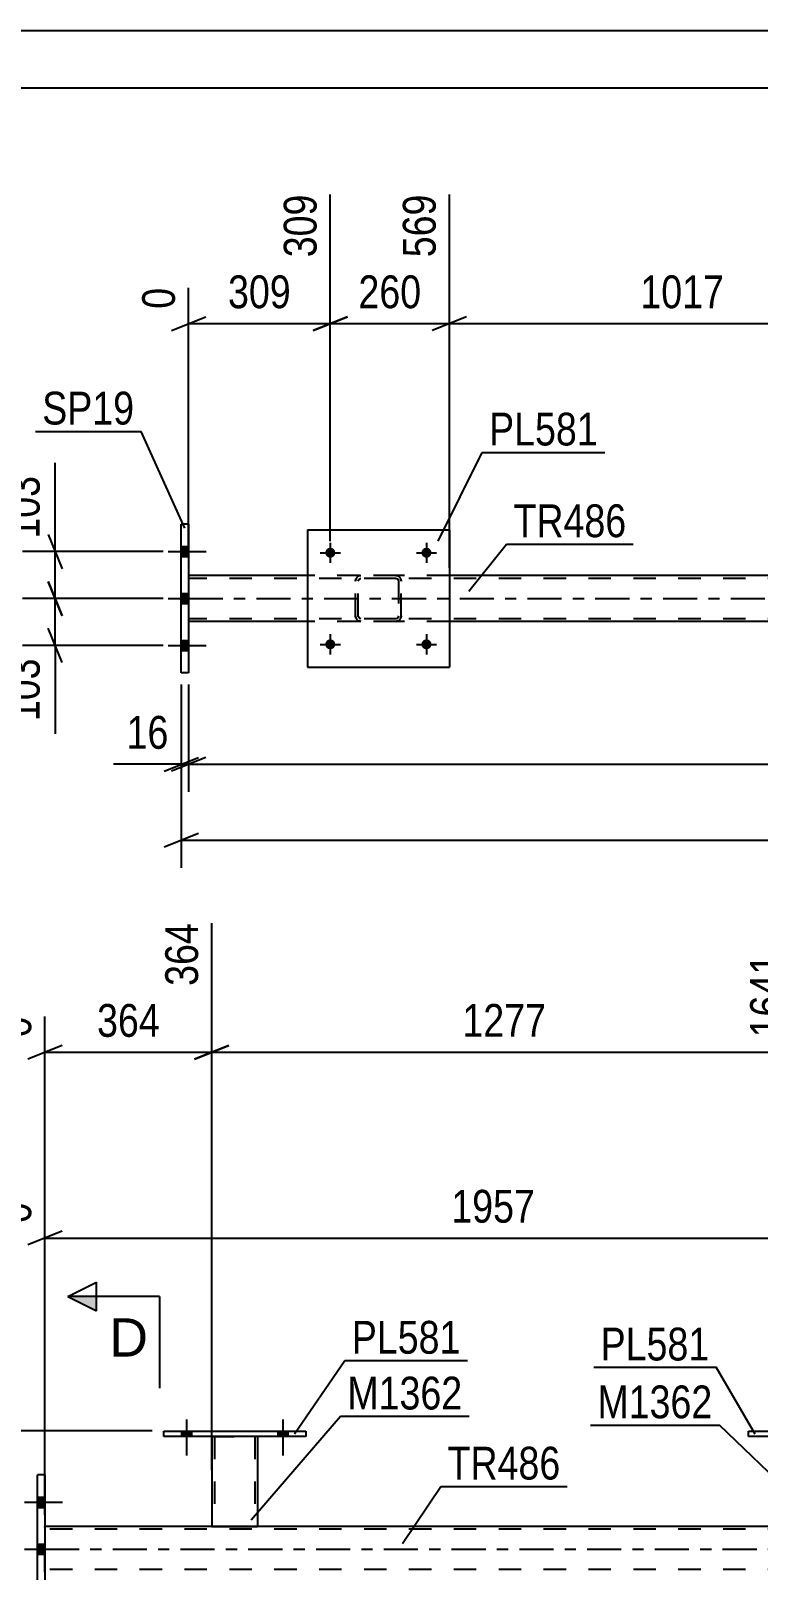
# Model space of a CAD drawing. Header units: millimetres. Extents: x 0 to 841, y 0 to 594.
# Drawn here: x 111 to 174.5, y 459.5 to 594 of the extents above; entities that cross this region are included whole.
import ezdxf

# ---------------------------------------------------------------- set-up
doc = ezdxf.new("R2010")
doc.units = ezdxf.units.MM
doc.linetypes.add('DXK_LINE_DOT2', pattern=[3.9198, 1.9599, -1.9599])
doc.linetypes.add('DXK_LINE_DOT3', pattern=[5.9187, 2.979, -0.9799, 0.9799, -0.9799])
doc.styles.add('Arial', font='ARIAL.TTF', dxfattribs={"height": 0.2})
doc.styles.add('Arial Narrow', font='ARIALN.TTF', dxfattribs={"height": 0.2})

# ---------------------------------------------------------------- blocks, each defined once
blk = doc.blocks.new('Unknown-318893504-1135')
at = {"color": 5, "linetype": 'Continuous'}
for p, q in [((841, 594), (0, 594)), ((836, 589), (5, 589))]:
    blk.add_line(p, q, dxfattribs=at)
blk = doc.blocks.new('Part-318893504-4795 - 4767')
at = {"color": 2, "linetype": 'Continuous'}
for p, q in [((124.75, 550.91), (124.11, 550.91)), ((124.11, 537.91), (124.11, 550.91)), ((124.75, 550.91), (124.75, 537.91)), ((124.75, 537.91), (124.11, 537.91))]:
    blk.add_line(p, q, dxfattribs=at)
blk = doc.blocks.new('Bolt-318893504-4918 - 4767')
at = {"linetype": 'Continuous'}
for points in [[(137.56, 540.41, -1), (136.68, 540.41, -1)], [(145.96, 540.41, -1), (145.08, 540.41, -1)]]:
    blk.add_hatch(color=1, dxfattribs=at).paths.add_polyline_path(points)
at = {"color": 1, "linetype": 'Continuous'}
for p, q in [((137.12, 541.29), (137.12, 539.53)), ((145.52, 541.29), (145.52, 539.53)), ((136.24, 540.41), (138, 540.41)), ((144.64, 540.41), (146.4, 540.41))]:
    blk.add_line(p, q, dxfattribs=at)
blk = doc.blocks.new('Part-318893504-4893 - 4767')
at = {"color": 7, "linetype": 'DXK_LINE_DOT2'}
for p, q in [((139.32, 545.93), (139.35, 546.12)), ((139.35, 546.12), (139.32, 545.93)), ((139.32, 542.89), (139.32, 545.93)), ((139.56, 545.93), (139.58, 546.02)), ((139.56, 542.89), (139.56, 545.93)), ((139.58, 546.02), (139.63, 546.1)), ((139.61, 546.38), (139.8, 546.41)), ((139.8, 546.41), (139.61, 546.38)), ((139.63, 546.1), (139.71, 546.15)), ((139.71, 546.15), (139.8, 546.17)), ((142.84, 546.41), (139.8, 546.41)), ((142.84, 546.17), (139.8, 546.17)), ((142.84, 546.41), (143.02, 546.38)), ((143.02, 546.38), (142.84, 546.41)), ((142.84, 546.17), (142.93, 546.15)), ((142.93, 546.15), (143.01, 546.1)), ((143.01, 546.1), (143.06, 546.02)), ((143.06, 546.02), (143.08, 545.93)), ((143.08, 545.93), (143.08, 542.89)), ((143.28, 546.12), (143.32, 545.93)), ((143.32, 545.93), (143.28, 546.12)), ((143.32, 542.89), (143.32, 545.93)), ((139.35, 542.71), (139.32, 542.89)), ((139.32, 542.89), (139.35, 542.71)), ((139.58, 542.8), (139.56, 542.89)), ((139.63, 542.72), (139.58, 542.8)), ((139.8, 542.41), (139.61, 542.45)), ((139.61, 542.45), (139.8, 542.41)), ((139.71, 542.67), (139.63, 542.72)), ((139.8, 542.65), (139.71, 542.67)), ((142.84, 542.65), (139.8, 542.65)), ((142.84, 542.41), (139.8, 542.41)), ((142.93, 542.67), (142.84, 542.65)), ((143.02, 542.45), (142.84, 542.41)), ((142.84, 542.41), (143.02, 542.45)), ((143.01, 542.72), (142.93, 542.67)), ((143.06, 542.8), (143.01, 542.72)), ((143.08, 542.89), (143.06, 542.8)), ((143.32, 542.89), (143.28, 542.71)), ((143.28, 542.71), (143.32, 542.89))]:
    blk.add_line(p, q, dxfattribs=at)
for centre, start, end in [((139.8, 545.93), 112.5, 157.5), ((139.8, 545.93), 112.5, 157.5), ((142.84, 545.93), 22.5, 67.5), ((142.84, 545.93), 22.5, 67.5), ((139.8, 542.89), 202.5, 247.5), ((139.8, 542.89), 202.5, 247.5), ((142.84, 542.89), 292.5, 337.5), ((142.84, 542.89), 292.5, 337.5)]:
    blk.add_arc(centre, 0.48, start, end, dxfattribs=at)
blk = doc.blocks.new('Part-318893504-4892 - 4767')
at = {"color": 2, "linetype": 'Continuous'}
for p, q in [((135.12, 550.41), (135.12, 538.41)), ((135.12, 550.41), (147.52, 550.41)), ((147.52, 550.41), (147.52, 538.41)), ((135.12, 538.41), (147.52, 538.41))]:
    blk.add_line(p, q, dxfattribs=at)
blk = doc.blocks.new('Bolt-318893504-4919 - 4767')
at = {"linetype": 'Continuous'}
for points in [[(137.56, 548.41, -1), (136.68, 548.41, -1)], [(145.96, 548.41, -1), (145.08, 548.41, -1)]]:
    blk.add_hatch(color=1, dxfattribs=at).paths.add_polyline_path(points)
at = {"color": 1, "linetype": 'Continuous'}
for p, q in [((137.12, 549.29), (137.12, 547.53)), ((145.52, 549.29), (145.52, 547.53)), ((136.24, 548.41), (138, 548.41)), ((144.64, 548.41), (146.4, 548.41))]:
    blk.add_line(p, q, dxfattribs=at)
blk = doc.blocks.new('Bolt-318893504-4940 - 4767')
at = {"linetype": 'Continuous'}
for points in [[(124.75, 548.07), (124.75, 548.95), (124.11, 548.95), (124.11, 548.07)], [(124.75, 548.07), (124.75, 548.95), (124.11, 548.95), (124.11, 548.07)], [(124.75, 548.07), (124.75, 548.95), (124.11, 548.95), (124.11, 548.07)], [(124.75, 543.97), (124.75, 544.85), (124.11, 544.85), (124.11, 543.97)], [(124.75, 543.97), (124.75, 544.85), (124.11, 544.85), (124.11, 543.97)], [(124.75, 539.87), (124.75, 540.75), (124.11, 540.75), (124.11, 539.87)], [(124.75, 539.87), (124.75, 540.75), (124.11, 540.75), (124.11, 539.87)], [(124.75, 539.87), (124.75, 540.75), (124.11, 540.75), (124.11, 539.87)]]:
    blk.add_hatch(color=1, dxfattribs=at).paths.add_polyline_path(points)
at = {"color": 1, "linetype": 'Continuous'}
for p, q in [((124.11, 548.95), (124.75, 548.95)), ((124.11, 548.95), (124.75, 548.95)), ((124.11, 548.95), (124.75, 548.95)), ((122.95, 548.51), (126.27, 548.51)), ((122.95, 548.51), (126.27, 548.51)), ((122.95, 548.51), (126.27, 548.51)), ((124.11, 548.07), (124.75, 548.07)), ((124.11, 548.07), (124.75, 548.07)), ((124.11, 548.07), (124.75, 548.07)), ((124.11, 544.85), (124.75, 544.85)), ((124.11, 544.85), (124.75, 544.85)), ((122.95, 544.41), (126.27, 544.41)), ((122.95, 544.41), (126.27, 544.41)), ((124.11, 543.97), (124.75, 543.97)), ((124.11, 543.97), (124.75, 543.97)), ((124.11, 540.75), (124.75, 540.75)), ((124.11, 540.75), (124.75, 540.75)), ((124.11, 540.75), (124.75, 540.75)), ((122.95, 540.31), (126.27, 540.31)), ((122.95, 540.31), (126.27, 540.31)), ((122.95, 540.31), (126.27, 540.31)), ((124.11, 539.87), (124.75, 539.87)), ((124.11, 539.87), (124.75, 539.87)), ((124.11, 539.87), (124.75, 539.87))]:
    blk.add_line(p, q, dxfattribs=at)
blk = doc.blocks.new('Part-318893504-4945 - 4767')
at = {"color": 2, "linetype": 'Continuous'}
for p, q in [((135.12, 546.41), (124.75, 546.41)), ((186.2, 546.41), (147.52, 546.41)), ((135.12, 542.41), (124.75, 542.41)), ((186.2, 542.41), (147.52, 542.41))]:
    blk.add_line(p, q, dxfattribs=at)
at = {"color": 7, "linetype": 'DXK_LINE_DOT2'}
for p, q in [((124.75, 546.41), (124.75, 542.41)), ((726.08, 546.17), (124.75, 546.17)), ((147.52, 546.41), (135.12, 546.41)), ((726.08, 542.65), (124.75, 542.65)), ((147.52, 542.41), (135.12, 542.41))]:
    blk.add_line(p, q, dxfattribs=at)
at = {"color": 7, "linetype": 'DXK_LINE_DOT3'}
blk.add_line((124.75, 544.41), (726.08, 544.41), dxfattribs=at)
blk = doc.blocks.new('Part-318893504-3334 - 3250')
at = {"color": 2, "linetype": 'Continuous'}
for p, q in [((173.65, 471.69), (186.05, 471.69)), ((173.65, 471.21), (173.65, 471.69)), ((186.05, 471.21), (173.65, 471.21)), ((186.05, 471.69), (186.05, 471.21))]:
    blk.add_line(p, q, dxfattribs=at)
blk = doc.blocks.new('Part-318893504-3426 - 3250')
at = {"color": 2, "linetype": 'Continuous'}
for p, q in [((122.57, 471.69), (134.97, 471.69)), ((122.57, 471.21), (122.57, 471.69)), ((134.97, 471.21), (122.57, 471.21)), ((134.97, 471.69), (134.97, 471.21))]:
    blk.add_line(p, q, dxfattribs=at)
blk = doc.blocks.new('Bolt-318893504-3438 - 3250')
at = {"linetype": 'Continuous'}
for points in [[(124.13, 471.21), (125.01, 471.21), (125.01, 471.69), (124.13, 471.69)], [(132.53, 471.21), (133.41, 471.21), (133.41, 471.69), (132.53, 471.69)]]:
    blk.add_hatch(color=1, dxfattribs=at).paths.add_polyline_path(points)
at = {"color": 1, "linetype": 'Continuous'}
for p, q in [((124.57, 472.69), (124.57, 469.57)), ((132.97, 472.69), (132.97, 469.57)), ((124.13, 471.69), (124.13, 471.21)), ((125.01, 471.69), (125.01, 471.21)), ((132.53, 471.69), (132.53, 471.21)), ((133.41, 471.69), (133.41, 471.21))]:
    blk.add_line(p, q, dxfattribs=at)
blk = doc.blocks.new('Bolt-318893504-3465 - 3250')
at = {"linetype": 'Continuous'}
for points in [[(124.13, 471.21), (125.01, 471.21), (125.01, 471.69), (124.13, 471.69)], [(132.53, 471.21), (133.41, 471.21), (133.41, 471.69), (132.53, 471.69)]]:
    blk.add_hatch(color=1, dxfattribs=at).paths.add_polyline_path(points)
at = {"color": 1, "linetype": 'Continuous'}
for p, q in [((124.57, 472.69), (124.57, 469.57)), ((132.97, 472.69), (132.97, 469.57)), ((124.13, 471.69), (124.13, 471.21)), ((125.01, 471.69), (125.01, 471.21)), ((132.53, 471.69), (132.53, 471.21)), ((133.41, 471.69), (133.41, 471.21))]:
    blk.add_line(p, q, dxfattribs=at)
blk = doc.blocks.new('Part-318893504-3489 - 3250')
at = {"color": 2, "linetype": 'Continuous'}
for p, q in [((126.77, 471.21), (126.77, 463.37)), ((130.77, 471.21), (130.77, 463.37)), ((126.77, 463.37), (130.77, 463.37))]:
    blk.add_line(p, q, dxfattribs=at)
at = {"color": 7, "linetype": 'DXK_LINE_DOT2'}
for p, q in [((126.77, 471.21), (130.77, 471.21)), ((126.77, 471.21), (126.77, 471.21)), ((126.77, 471.21), (126.77, 471.21)), ((127.01, 471.21), (127.01, 463.37)), ((130.53, 471.21), (130.53, 463.37)), ((130.77, 471.21), (130.77, 471.21)), ((130.77, 471.21), (130.77, 471.21)), ((130.52, 463.37), (130.48, 463.37)), ((130.48, 463.37), (130.52, 463.37)), ((130.53, 463.37), (130.52, 463.37)), ((130.52, 463.37), (130.53, 463.37))]:
    blk.add_line(p, q, dxfattribs=at)
blk = doc.blocks.new('Part-318893504-3517 - 3250')
at = {"color": 2, "linetype": 'Continuous'}
for p, q in [((112.2, 467.87), (111.56, 467.87)), ((111.56, 454.87), (111.56, 467.87)), ((112.2, 467.87), (112.2, 454.87)), ((112.2, 454.87), (111.56, 454.87))]:
    blk.add_line(p, q, dxfattribs=at)
blk = doc.blocks.new('Part-318893504-3659 - 3250')
at = {"color": 2, "linetype": 'Continuous'}
blk.add_line((433.26, 463.37), (112.2, 463.37), dxfattribs=at)
at = {"color": 7, "linetype": 'DXK_LINE_DOT2'}
for p, q in [((112.2, 459.37), (112.2, 463.37)), ((726.08, 463.13), (112.2, 463.13)), ((726.08, 459.61), (112.2, 459.61))]:
    blk.add_line(p, q, dxfattribs=at)
at = {"color": 7, "linetype": 'DXK_LINE_DOT3'}
blk.add_line((112.2, 461.37), (726.08, 461.37), dxfattribs=at)
blk = doc.blocks.new('Bolt-318893504-3594 - 3250')
at = {"linetype": 'Continuous'}
for points in [[(112.2, 465.03), (112.2, 465.91), (111.56, 465.91), (111.56, 465.03)], [(112.2, 465.03), (112.2, 465.91), (111.56, 465.91), (111.56, 465.03)], [(112.2, 465.03), (112.2, 465.91), (111.56, 465.91), (111.56, 465.03)], [(112.2, 460.93), (112.2, 461.81), (111.56, 461.81), (111.56, 460.93)], [(112.2, 460.93), (112.2, 461.81), (111.56, 461.81), (111.56, 460.93)], [(112.2, 456.83), (112.2, 457.71), (111.56, 457.71), (111.56, 456.83)], [(112.2, 456.83), (112.2, 457.71), (111.56, 457.71), (111.56, 456.83)], [(112.2, 456.83), (112.2, 457.71), (111.56, 457.71), (111.56, 456.83)]]:
    blk.add_hatch(color=1, dxfattribs=at).paths.add_polyline_path(points)
at = {"color": 1, "linetype": 'Continuous'}
for p, q in [((110.4, 465.47), (113.72, 465.47)), ((110.4, 465.47), (113.72, 465.47)), ((110.4, 465.47), (113.72, 465.47)), ((111.56, 465.91), (112.2, 465.91)), ((111.56, 465.91), (112.2, 465.91)), ((111.56, 465.91), (112.2, 465.91)), ((111.56, 465.03), (112.2, 465.03)), ((111.56, 465.03), (112.2, 465.03)), ((111.56, 465.03), (112.2, 465.03)), ((110.4, 461.37), (113.72, 461.37)), ((110.4, 461.37), (113.72, 461.37)), ((111.56, 461.81), (112.2, 461.81)), ((111.56, 461.81), (112.2, 461.81)), ((111.56, 460.93), (112.2, 460.93)), ((111.56, 460.93), (112.2, 460.93)), ((110.4, 457.27), (113.72, 457.27)), ((110.4, 457.27), (113.72, 457.27)), ((110.4, 457.27), (113.72, 457.27)), ((111.56, 457.71), (112.2, 457.71)), ((111.56, 457.71), (112.2, 457.71)), ((111.56, 457.71), (112.2, 457.71)), ((111.56, 456.83), (112.2, 456.83)), ((111.56, 456.83), (112.2, 456.83)), ((111.56, 456.83), (112.2, 456.83))]:
    blk.add_line(p, q, dxfattribs=at)
blk = doc.blocks.new('StraightDimension-318893504-5051 - 4767')
at = {"color": 7, "linetype": 'Continuous'}
for p, q in [((112.49, 545.91), (113.69, 542.91)), ((122.52, 544.41), (110.24, 544.41)), ((113.09, 540.31), (113.09, 544.41)), ((113.69, 538.81), (112.49, 541.81)), ((122.52, 540.31), (110.24, 540.31)), ((113.09, 540.31), (113.09, 532.58)), ((113.09, 540.31), (113.09, 532.58))]:
    blk.add_line(p, q, dxfattribs=at)
at = {"color": 0}
blk.add_wipeout([(112.34, 539.79), (108.14, 539.79), (108.14, 533.1), (112.34, 533.1)], dxfattribs=at)
at = {"color": 3, "style": 'Arial Narrow'}
blk.add_text('103', height=2.863, rotation=90.0002, dxfattribs=at).set_placement((111.74, 533.7))
blk = doc.blocks.new('StraightDimension-318893504-5064 - 4767')
at = {"color": 7, "linetype": 'Continuous'}
for p, q in [((113.09, 548.51), (113.09, 556.25)), ((113.09, 548.51), (113.09, 556.25)), ((112.49, 550.01), (113.69, 547.01)), ((122.52, 548.51), (110.24, 548.51)), ((113.09, 544.41), (113.09, 548.51)), ((113.69, 542.91), (112.49, 545.91)), ((122.52, 544.41), (110.24, 544.41))]:
    blk.add_line(p, q, dxfattribs=at)
at = {"color": 0}
blk.add_wipeout([(112.34, 555.72), (108.14, 555.72), (108.14, 549.04), (112.34, 549.04)], dxfattribs=at)
at = {"color": 3, "style": 'Arial Narrow'}
blk.add_text('103', height=2.863, rotation=90.0002, dxfattribs=at).set_placement((111.74, 549.64))
blk = doc.blocks.new('StraightDimension-318893504-5585 - 4767')
at = {"color": 7, "linetype": 'Continuous'}
for p, q in [((124.11, 536.91), (124.11, 520.9)), ((125.61, 523.9), (122.61, 522.7)), ((124.11, 523.3), (763.84, 523.3))]:
    blk.add_line(p, q, dxfattribs=at)
blk = doc.blocks.new('StraightDimension-318893504-8403 - 4767')
at = {"color": 7, "linetype": 'Continuous'}
for p, q in [((124.75, 536.91), (124.75, 527.54)), ((126.25, 530.54), (123.25, 529.34)), ((124.75, 529.94), (763.2, 529.94))]:
    blk.add_line(p, q, dxfattribs=at)
blk = doc.blocks.new('StraightDimension-318893504-8404 - 4767')
at = {"color": 7, "linetype": 'Continuous'}
for p, q in [((124.11, 536.91), (124.11, 527.54)), ((124.75, 536.91), (124.75, 527.54)), ((124.11, 529.94), (118.2, 529.94)), ((124.11, 529.94), (118.2, 529.94)), ((122.61, 529.34), (125.61, 530.54)), ((126.25, 530.54), (123.25, 529.34)), ((124.11, 529.94), (124.75, 529.94))]:
    blk.add_line(p, q, dxfattribs=at)
at = {"color": 0}
blk.add_wipeout([(123.58, 530.69), (123.58, 534.89), (118.73, 534.89), (118.73, 530.69)], dxfattribs=at)
at = {"color": 3, "style": 'Arial Narrow'}
blk.add_text('16', height=2.863, dxfattribs=at).set_placement((119.33, 531.29))
blk = doc.blocks.new('StraightDimension-318893504-9095 - 4767')
at = {"color": 7, "linetype": 'Continuous'}
for p, q in [((147.52, 547.09), (147.52, 579.7)), ((188.2, 549.41), (188.2, 577.03)), ((149.02, 569.02), (146.02, 567.82)), ((186.7, 567.82), (189.7, 569.02)), ((147.52, 568.42), (188.2, 568.42))]:
    blk.add_line(p, q, dxfattribs=at)
at = {"color": 0}
blk.add_wipeout([(172.11, 569.17), (172.11, 573.37), (163.6, 573.37), (163.6, 569.17)], dxfattribs=at)
at = {"color": 3, "style": 'Arial Narrow'}
blk.add_text('1017', height=2.863, dxfattribs=at).set_placement((164.2, 569.77))
at = {"color": 0, "linetype": 'Continuous'}
blk.add_wipeout([(187.6, 577.63), (183.4, 577.63), (183.4, 569.12), (187.6, 569.12)], dxfattribs=at)
at = {"color": 3, "linetype": 'Continuous', "style": 'Arial Narrow'}
blk.add_text('1586', height=2.863, rotation=90.0002, dxfattribs=at).set_placement((187, 569.72))
blk = doc.blocks.new('StraightDimension-318893504-9096 - 4767')
at = {"color": 7, "linetype": 'Continuous'}
for p, q in [((137.12, 549.41), (137.12, 579.7)), ((147.52, 547.09), (147.52, 579.7)), ((135.62, 567.82), (138.62, 569.02)), ((149.02, 569.02), (146.02, 567.82)), ((137.12, 568.42), (147.52, 568.42))]:
    blk.add_line(p, q, dxfattribs=at)
at = {"color": 0}
blk.add_wipeout([(145.66, 569.17), (145.66, 573.37), (138.98, 573.37), (138.98, 569.17)], dxfattribs=at)
at = {"color": 3, "style": 'Arial Narrow'}
blk.add_text('260', height=2.863, dxfattribs=at).set_placement((139.58, 569.77))
at = {"color": 0, "linetype": 'Continuous'}
blk.add_wipeout([(146.92, 580.3), (142.72, 580.3), (142.72, 573.62), (146.92, 573.62)], dxfattribs=at)
at = {"color": 3, "linetype": 'Continuous', "style": 'Arial Narrow'}
blk.add_text('569', height=2.863, rotation=90.0002, dxfattribs=at).set_placement((146.32, 574.22))
blk = doc.blocks.new('StraightDimension-318893504-9097 - 4767')
at = {"color": 7, "linetype": 'Continuous'}
for p, q in [((137.12, 549.41), (137.12, 579.7)), ((124.75, 548.02), (124.75, 571.54)), ((123.25, 567.82), (126.25, 569.02)), ((138.62, 569.02), (135.62, 567.82)), ((124.75, 568.42), (137.12, 568.42))]:
    blk.add_line(p, q, dxfattribs=at)
at = {"color": 0}
blk.add_wipeout([(134.28, 569.17), (134.28, 573.37), (127.59, 573.37), (127.59, 569.17)], dxfattribs=at)
at = {"color": 3, "style": 'Arial Narrow'}
blk.add_text('309', height=2.863, dxfattribs=at).set_placement((128.19, 569.77))
at = {"color": 0, "linetype": 'Continuous'}
for points in [[(136.52, 580.3), (132.32, 580.3), (132.32, 573.62), (136.52, 573.62)], [(124.15, 572.14), (119.95, 572.14), (119.95, 569.12), (124.15, 569.12)]]:
    blk.add_wipeout(points, dxfattribs=at)
at = {"color": 3, "linetype": 'Continuous', "style": 'Arial Narrow'}
for s, height, p in [('309', 2.863, (135.92, 574.22)), ('0', 2.86, (123.55, 569.72))]:
    blk.add_text(s, height=height, rotation=90.0002, dxfattribs=at).set_placement(p)
blk = doc.blocks.new('StraightDimension-318893504-12231 - 3250')
at = {"color": 7, "linetype": 'Continuous'}
for p, q in [((190.48, 460.37), (190.48, 497.16)), ((112.2, 464.37), (112.2, 491.68)), ((113.7, 489.15), (110.7, 487.95)), ((112.2, 488.55), (190.48, 488.55)), ((188.98, 487.95), (191.98, 489.15))]:
    blk.add_line(p, q, dxfattribs=at)
at = {"color": 0}
blk.add_wipeout([(155.6, 489.3), (155.6, 493.5), (147.09, 493.5), (147.09, 489.3)], dxfattribs=at)
at = {"color": 3, "style": 'Arial Narrow'}
blk.add_text('1957', height=2.863, dxfattribs=at).set_placement((147.69, 489.9))
at = {"color": 0, "linetype": 'Continuous'}
for points in [[(189.88, 497.76), (185.68, 497.76), (185.68, 489.25), (189.88, 489.25)], [(111.6, 492.28), (107.4, 492.28), (107.4, 489.25), (111.6, 489.25)]]:
    blk.add_wipeout(points, dxfattribs=at)
at = {"color": 3, "linetype": 'Continuous', "style": 'Arial Narrow'}
for s, height, p in [('1957', 2.863, (189.28, 489.85)), ('0', 2.86, (111, 489.85))]:
    blk.add_text(s, height=height, rotation=90.0002, dxfattribs=at).set_placement(p)
blk = doc.blocks.new('StraightDimension-318893504-4347 - 3250')
at = {"color": 7, "linetype": 'Continuous'}
blk.add_line((121.57, 471.7), (65.37, 471.7), dxfattribs=at)
blk = doc.blocks.new('StraightDimension-318893504-7974 - 3250')
at = {"color": 7, "linetype": 'Continuous'}
for p, q in [((126.77, 468.29), (126.77, 516.06)), ((177.85, 472.21), (177.85, 513.39)), ((128.27, 505.38), (125.27, 504.18)), ((126.77, 504.78), (177.85, 504.78)), ((176.35, 504.18), (179.35, 505.38))]:
    blk.add_line(p, q, dxfattribs=at)
at = {"color": 0}
blk.add_wipeout([(156.57, 505.53), (156.57, 509.73), (148.06, 509.73), (148.06, 505.53)], dxfattribs=at)
at = {"color": 3, "style": 'Arial Narrow'}
blk.add_text('1277', height=2.863, dxfattribs=at).set_placement((148.66, 506.13))
at = {"color": 0, "linetype": 'Continuous'}
blk.add_wipeout([(177.25, 513.99), (173.05, 513.99), (173.05, 505.48), (177.25, 505.48)], dxfattribs=at)
at = {"color": 3, "linetype": 'Continuous', "style": 'Arial Narrow'}
blk.add_text('1641', height=2.863, rotation=90.0002, dxfattribs=at).set_placement((176.65, 506.08))
blk = doc.blocks.new('StraightDimension-318893504-7975 - 3250')
at = {"color": 7, "linetype": 'Continuous'}
for p, q in [((126.77, 468.29), (126.77, 516.06)), ((112.2, 464.37), (112.2, 507.91)), ((113.7, 505.38), (110.7, 504.18)), ((112.2, 504.78), (126.77, 504.78)), ((125.27, 504.18), (128.27, 505.38))]:
    blk.add_line(p, q, dxfattribs=at)
at = {"color": 0}
blk.add_wipeout([(122.83, 505.53), (122.83, 509.73), (116.15, 509.73), (116.15, 505.53)], dxfattribs=at)
at = {"color": 3, "style": 'Arial Narrow'}
blk.add_text('364', height=2.863, dxfattribs=at).set_placement((116.75, 506.13))
at = {"color": 0, "linetype": 'Continuous'}
for points in [[(126.17, 516.66), (121.97, 516.66), (121.97, 509.98), (126.17, 509.98)], [(111.6, 508.51), (107.4, 508.51), (107.4, 505.48), (111.6, 505.48)]]:
    blk.add_wipeout(points, dxfattribs=at)
at = {"color": 3, "linetype": 'Continuous', "style": 'Arial Narrow'}
for s, height, p in [('364', 2.863, (125.57, 510.58)), ('0', 2.86, (111, 506.08))]:
    blk.add_text(s, height=height, rotation=90.0002, dxfattribs=at).set_placement(p)
blk = doc.blocks.new('Mark-318893504-4888 - 4767')
at = {"color": 0}
blk.add_wipeout([(160.49, 557.78), (160.49, 560.78), (150.99, 560.78), (150.99, 557.78)], dxfattribs=at)
blk.add_wipeout([(160.49, 557.78), (160.49, 560.78), (150.99, 560.78), (150.99, 557.78)], dxfattribs=at)
at = {"color": 30, "linetype": 'Continuous'}
for p, q in [((146.53, 549.41), (150.39, 557.18)), ((150.39, 557.18), (161.09, 557.18))]:
    blk.add_line(p, q, dxfattribs=at)
at = {"color": 3, "style": 'Arial Narrow'}
blk.add_text('PL581', height=2.863, dxfattribs=at).set_placement((150.99, 557.78))
blk = doc.blocks.new('Mark-318893504-4791 - 4767')
at = {"color": 0}
blk.add_wipeout([(120, 559.61), (120, 562.61), (111.96, 562.61), (111.96, 559.61)], dxfattribs=at)
blk.add_wipeout([(120, 559.61), (120, 562.61), (111.96, 562.61), (111.96, 559.61)], dxfattribs=at)
at = {"color": 30, "linetype": 'Continuous'}
for p in [(111.36, 559.01), (124.43, 550.55)]:
    blk.add_line(p, (120.6, 559.01), dxfattribs=at)
at = {"color": 3, "style": 'Arial Narrow'}
blk.add_text('SP19', height=2.863, dxfattribs=at).set_placement((111.96, 559.61))
blk = doc.blocks.new('Mark-318893504-4941 - 4767')
at = {"color": 0}
blk.add_wipeout([(162.98, 549.77), (162.98, 552.77), (153.12, 552.77), (153.12, 549.77)], dxfattribs=at)
blk.add_wipeout([(162.98, 549.77), (162.98, 552.77), (153.12, 552.77), (153.12, 549.77)], dxfattribs=at)
at = {"color": 30, "linetype": 'Continuous'}
for p, q in [((149.21, 545.06), (152.52, 549.17)), ((152.52, 549.17), (163.58, 549.17))]:
    blk.add_line(p, q, dxfattribs=at)
at = {"color": 3, "style": 'Arial Narrow'}
blk.add_text('TR486', height=2.863, dxfattribs=at).set_placement((153.12, 549.77))
blk = doc.blocks.new('Mark-318893504-3325 - 3250')
at = {"color": 0}
blk.add_wipeout([(170.5, 472.81), (170.5, 475.81), (160.45, 475.81), (160.45, 472.81)], dxfattribs=at)
blk.add_wipeout([(170.5, 472.81), (170.5, 475.81), (160.45, 475.81), (160.45, 472.81)], dxfattribs=at)
at = {"color": 30, "linetype": 'Continuous'}
for p in [(159.85, 472.21), (179.16, 464.46)]:
    blk.add_line(p, (171.1, 472.21), dxfattribs=at)
at = {"color": 3, "style": 'Arial Narrow'}
blk.add_text('M1362', height=2.863, dxfattribs=at).set_placement((160.45, 472.81))
blk = doc.blocks.new('Mark-318893504-3330 - 3250')
at = {"color": 0}
blk.add_wipeout([(170.23, 477.86), (170.23, 480.86), (160.73, 480.86), (160.73, 477.86)], dxfattribs=at)
blk.add_wipeout([(170.23, 477.86), (170.23, 480.86), (160.73, 480.86), (160.73, 477.86)], dxfattribs=at)
at = {"color": 30, "linetype": 'Continuous'}
for p in [(160.13, 477.26), (174.23, 471.41)]:
    blk.add_line(p, (170.83, 477.26), dxfattribs=at)
at = {"color": 3, "style": 'Arial Narrow'}
blk.add_text('PL581', height=2.863, dxfattribs=at).set_placement((160.73, 477.86))
blk = doc.blocks.new('Mark-318893504-3422 - 3250')
at = {"color": 0}
blk.add_wipeout([(148.51, 478.45), (148.51, 481.45), (139, 481.45), (139, 478.45)], dxfattribs=at)
blk.add_wipeout([(148.51, 478.45), (148.51, 481.45), (139, 481.45), (139, 478.45)], dxfattribs=at)
at = {"color": 30, "linetype": 'Continuous'}
for p, q in [((134, 471.44), (138.4, 477.85)), ((138.4, 477.85), (149.11, 477.85))]:
    blk.add_line(p, q, dxfattribs=at)
at = {"color": 3, "style": 'Arial Narrow'}
blk.add_text('PL581', height=2.863, dxfattribs=at).set_placement((139, 478.45))
blk = doc.blocks.new('Mark-318893504-3485 - 3250')
at = {"color": 0}
blk.add_wipeout([(148.66, 473.58), (148.66, 476.58), (138.61, 476.58), (138.61, 473.58)], dxfattribs=at)
blk.add_wipeout([(148.66, 473.58), (148.66, 476.58), (138.61, 476.58), (138.61, 473.58)], dxfattribs=at)
at = {"color": 30, "linetype": 'Continuous'}
for p, q in [((130.21, 463.94), (138.01, 472.98)), ((138.01, 472.98), (149.26, 472.98))]:
    blk.add_line(p, q, dxfattribs=at)
at = {"color": 3, "style": 'Arial Narrow'}
blk.add_text('M1362', height=2.863, dxfattribs=at).set_placement((138.61, 473.58))
blk = doc.blocks.new('Mark-318893504-3655 - 3250')
at = {"color": 0}
blk.add_wipeout([(157.22, 467.46), (157.22, 470.46), (147.36, 470.46), (147.36, 467.46)], dxfattribs=at)
blk.add_wipeout([(157.22, 467.46), (157.22, 470.46), (147.36, 470.46), (147.36, 467.46)], dxfattribs=at)
at = {"color": 30, "linetype": 'Continuous'}
for p, q in [((143.44, 461.87), (146.76, 466.86)), ((146.76, 466.86), (157.82, 466.86))]:
    blk.add_line(p, q, dxfattribs=at)
at = {"color": 3, "style": 'Arial Narrow'}
blk.add_text('TR486', height=2.863, dxfattribs=at).set_placement((147.36, 467.46))
blk = doc.blocks.new('SectionMark-318893504-4685 - 3250')
at = {"linetype": 'Continuous'}
for points in [[(116.7, 483.45), (116.7, 482.2), (114.2, 483.45)], [(116.7, 449.19), (116.7, 447.94), (114.2, 447.94)]]:
    blk.add_hatch(color=6, dxfattribs=at).paths.add_polyline_path(points)
at = {"color": 6, "linetype": 'Continuous'}
for p, q in [((114.2, 483.45), (116.7, 484.7)), ((116.7, 482.2), (116.7, 484.7)), ((122.2, 483.45), (114.2, 483.45)), ((114.2, 483.45), (116.7, 482.2)), ((122.2, 483.45), (122.2, 475.45)), ((122.2, 447.94), (122.2, 455.94)), ((114.2, 447.94), (116.7, 449.19)), ((116.7, 449.19), (116.7, 446.69)), ((122.2, 447.94), (114.2, 447.94)), ((116.7, 446.69), (114.2, 447.94))]:
    blk.add_line(p, q, dxfattribs=at)
at = {"color": 0, "linetype": 'Continuous'}
for points in [[(121.2, 478.2), (121.2, 481.7), (117.83, 481.7), (117.83, 478.2)], [(121.2, 449.69), (121.2, 453.19), (117.83, 453.19), (117.83, 449.69)]]:
    blk.add_wipeout(points, dxfattribs=at)
at = {"color": 3, "linetype": 'Continuous', "style": 'Arial'}
for p in [(117.83, 478.2), (117.83, 449.69)]:
    blk.add_text('D', height=3.34, dxfattribs=at).set_placement(p)

msp = doc.modelspace()

# ---------------------------------------------------------------- block references
for name in ['Unknown-318893504-1135', 'Part-318893504-4795 - 4767', 'Part-318893504-4892 - 4767', 'Bolt-318893504-4940 - 4767', 'Bolt-318893504-4919 - 4767', 'Part-318893504-4945 - 4767', 'Part-318893504-4893 - 4767', 'Bolt-318893504-4918 - 4767', 'Bolt-318893504-3438 - 3250', 'Bolt-318893504-3465 - 3250', 'Part-318893504-3426 - 3250', 'Part-318893504-3489 - 3250', 'Part-318893504-3334 - 3250', 'Part-318893504-3517 - 3250', 'Bolt-318893504-3594 - 3250', 'Part-318893504-3659 - 3250']:
    msp.add_blockref(name, (0, 0))

# ---------------------------------------------------------------- next in the draw order: block references
for name in ['StraightDimension-318893504-9095 - 4767', 'StraightDimension-318893504-5051 - 4767', 'StraightDimension-318893504-12231 - 3250']:
    msp.add_blockref(name, (0, 0))

# ---------------------------------------------------------------- next in the draw order: block references
for name in ['StraightDimension-318893504-9096 - 4767', 'StraightDimension-318893504-5064 - 4767', 'StraightDimension-318893504-5585 - 4767', 'StraightDimension-318893504-4347 - 3250']:
    msp.add_blockref(name, (0, 0))

# ---------------------------------------------------------------- next in the draw order: block references
for name in ['StraightDimension-318893504-9097 - 4767', 'Mark-318893504-4888 - 4767', 'StraightDimension-318893504-8403 - 4767', 'StraightDimension-318893504-7974 - 3250']:
    msp.add_blockref(name, (0, 0))

# ---------------------------------------------------------------- next in the draw order: block references
for name in ['Mark-318893504-4791 - 4767', 'Mark-318893504-4941 - 4767', 'StraightDimension-318893504-8404 - 4767', 'StraightDimension-318893504-7975 - 3250', 'Mark-318893504-3422 - 3250', 'Mark-318893504-3325 - 3250']:
    msp.add_blockref(name, (0, 0))

# ---------------------------------------------------------------- next in the draw order: block references
for name in ['SectionMark-318893504-4685 - 3250', 'Mark-318893504-3330 - 3250', 'Mark-318893504-3485 - 3250']:
    msp.add_blockref(name, (0, 0))

# ---------------------------------------------------------------- next in the draw order: block references
msp.add_blockref('Mark-318893504-3655 - 3250', (0, 0))

doc.saveas('drawing.dxf')
